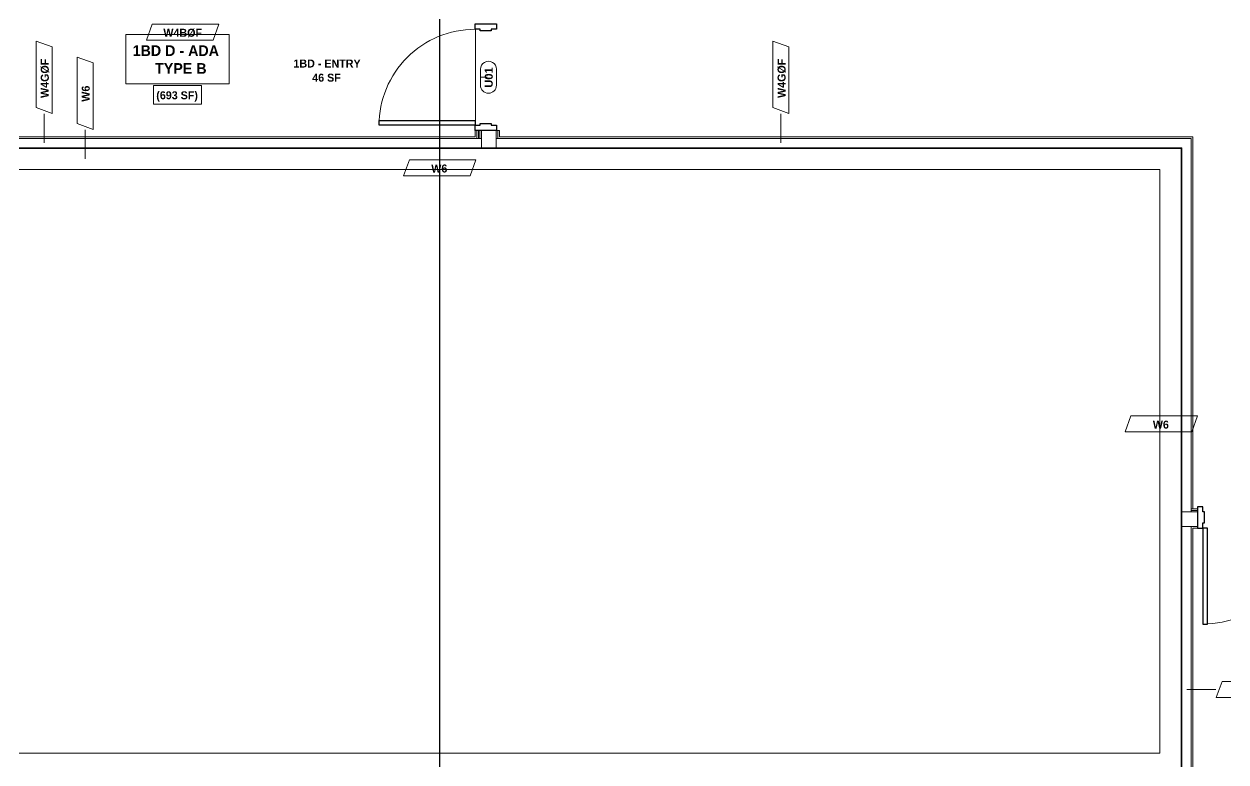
# Model space of a CAD drawing. Header units: inches. Extents: x -4058 to -1781, y 9814 to 12264.
# Drawn here: x -3637.2 to -3186.5, y 11552.9 to 11829.7 of the extents above; entities that cross this region are included whole.
import ezdxf

# ---------------------------------------------------------------- set-up
doc = ezdxf.new("R2010")
doc.units = ezdxf.units.IN
doc.header["$MEASUREMENT"] = 0
doc.linetypes.add('Grid Line 1_2_', pattern=[0.875, 0.5, -0.125, 0.125, -0.125])
for name, color, linetype, lineweight in [('0-1', 7, 'Continuous', 5), ('0-2', 7, 'Continuous', 9), ('A-AREA-IDEN', 2, 'Continuous', 9), ('A-DOOR-1', 7, 'Continuous', 9), ('A-DOOR-2', 10, 'Continuous', 30), ('A-DOOR-FRAM-2', 10, 'Continuous', 30), ('A-DOOR-IDEN', 31, 'Continuous', 9), ('A-FLOR-2', 192, 'Continuous', 9), ('A-WALL-1', 7, 'Continuous', 9), ('A-WALL-2', 250, 'Continuous', 18), ('A-WALL-IDEN', 211, 'Continuous', 9), ('I-WALL-1', 7, 'Continuous', 9), ('S-FNDN-1', 7, 'Continuous', 9), ('S-GRID-1', 1, 'Grid Line 1_2_', 30)]:
    doc.layers.add(name, color=color, linetype=linetype, lineweight=lineweight)
doc.styles.add('Arial_B', font='arialbd.ttf', dxfattribs={"height": 3})
doc.styles.add('Century Gothic_B', font='GOTHICB.TTF', dxfattribs={"height": 4})
doc.styles.add('Century Gothic_B_1', font='GOTHICB.TTF', dxfattribs={"height": 3})

# ---------------------------------------------------------------- blocks, each defined once
blk = doc.blocks.new('HOLLOW METAL - UNIT DOOR-2360010-UNIT PLANS - 1ST FLOOR')
at = {"layer": 'A-DOOR-1'}
blk.add_arc((18, -4.8125), 36, 180, 270, dxfattribs=at)
at = {"layer": 'A-DOOR-2'}
for p, q in [((16.25, -4.8125), (18, -4.8125)), ((16.25, -40.8125), (16.25, -4.8125)), ((18, -4.8125), (18, -40.8125)), ((18, -40.8125), (16.25, -40.8125))]:
    blk.add_line(p, q, dxfattribs=at)
at = {"layer": 'A-DOOR-FRAM-2'}
for p, q in [((-20, 3.1875), (-18, 3.1875)), ((-20, -4.8125), (-20, 3.1875)), ((-18, 3.1875), (-18, 1.25)), ((-18, 1.25), (-17.375, 1.25)), ((-17.375, 1.25), (-17.375, -2.875)), ((17.375, 1.25), (18, 1.25)), ((17.375, -2.875), (17.375, 1.25)), ((18, 3.1875), (20, 3.1875)), ((18, 1.25), (18, 3.1875)), ((20, 3.1875), (20, -4.8125)), ((-18, -2.875), (-18, -4.8125)), ((-17.375, -2.875), (-18, -2.875)), ((18, -2.875), (17.375, -2.875)), ((18, -4.8125), (18, -2.875)), ((-18, -4.8125), (-20, -4.8125)), ((20, -4.8125), (18, -4.8125))]:
    blk.add_line(p, q, dxfattribs=at)
blk = doc.blocks.new('HOLLOW METAL - HM - METAL LEAF - 1HR - 3-0 x 7-0-2191993-UNIT PLANS - 1ST FLOOR')
at = {"layer": 'A-DOOR-1'}
blk.add_arc((18, 3.875), 36, 90, 180, dxfattribs=at)
at = {"layer": 'A-DOOR-2'}
for p, q in [((18, 39.875), (16.25, 39.875)), ((16.25, 39.875), (16.25, 3.875)), ((18, 3.875), (18, 39.875)), ((16.25, 3.875), (18, 3.875))]:
    blk.add_line(p, q, dxfattribs=at)
at = {"layer": 'A-DOOR-FRAM-2'}
for p, q in [((-18, 3.875), (-20, 3.875)), ((-20, 3.875), (-20, -4.125)), ((-18, 1.9375), (-18, 3.875)), ((-17.375, 1.9375), (-18, 1.9375)), ((-17.375, -2.1875), (-17.375, 1.9375)), ((18, 1.9375), (17.375, 1.9375)), ((17.375, 1.9375), (17.375, -2.1875)), ((18, 3.875), (18, 1.9375)), ((20, 3.875), (18, 3.875)), ((20, -4.125), (20, 3.875)), ((-20, -4.125), (-18, -4.125)), ((-18, -4.125), (-18, -2.1875)), ((-18, -2.1875), (-17.375, -2.1875)), ((17.375, -2.1875), (18, -2.1875)), ((18, -2.1875), (18, -4.125)), ((18, -4.125), (20, -4.125))]:
    blk.add_line(p, q, dxfattribs=at)
blk = doc.blocks.new('CTR - 1st Phase - Common Walls_rvt-1-UNIT PLANS - 1ST FLOOR')
at = {"layer": 'A-WALL-1'}
for p, q in [((-3468.09, 11787.36), (-3742.95, 11787.36)), ((-3203.32, 11787.36), (-3458.96, 11787.36)), ((-3199.57, 11787.36), (-3203.32, 11787.36)), ((-3198.95, 11787.36), (-3199.57, 11787.36)), ((-3198.95, 11647.86), (-3198.95, 11787.36)), ((-3742.95, 11782.99), (-3203.32, 11782.99)), ((-3203.32, 11782.99), (-3203.32, 11548.19)), ((-3198.95, 11548.19), (-3198.95, 11640.61))]:
    blk.add_line(p, q, dxfattribs=at)
at = {"layer": 'A-WALL-2'}
for p, q in [((-3742.95, 11786.74), (-3467.46, 11786.74)), ((-3467.46, 11789.74), (-3467.46, 11787.36)), ((-3467.46, 11787.36), (-3467.46, 11786.74)), ((-3467.46, 11786.74), (-3466.84, 11786.74)), ((-3467.46, 11786.74), (-3466.84, 11786.74)), ((-3466.84, 11789.74), (-3466.84, 11787.36)), ((-3466.84, 11786.74), (-3466.84, 11787.36)), ((-3466.84, 11786.74), (-3466.34, 11786.74)), ((-3466.84, 11786.74), (-3466.34, 11786.74)), ((-3466.34, 11789.74), (-3466.34, 11787.36)), ((-3466.34, 11786.74), (-3466.34, 11787.36)), ((-3466.34, 11786.74), (-3465.71, 11786.74)), ((-3466.34, 11786.74), (-3465.71, 11786.74)), ((-3465.71, 11789.74), (-3465.71, 11787.36)), ((-3465.71, 11786.74), (-3465.71, 11787.36)), ((-3465.71, 11786.74), (-3465.71, 11783.24)), ((-3460.21, 11789.74), (-3460.21, 11787.36)), ((-3460.21, 11786.74), (-3460.21, 11787.36)), ((-3460.21, 11783.24), (-3460.21, 11786.74)), ((-3460.21, 11786.74), (-3459.59, 11786.74)), ((-3460.21, 11786.74), (-3459.59, 11786.74)), ((-3459.59, 11789.74), (-3459.59, 11787.36)), ((-3459.59, 11786.74), (-3459.59, 11787.36)), ((-3459.59, 11786.74), (-3203.32, 11786.74)), ((-3203.32, 11786.74), (-3203.07, 11786.74)), ((-3203.07, 11786.74), (-3199.57, 11786.74)), ((-3199.57, 11647.86), (-3199.57, 11786.74)), ((-3742.95, 11783.24), (-3465.71, 11783.24)), ((-3465.71, 11783.24), (-3460.21, 11783.24)), ((-3465.71, 11783.24), (-3460.21, 11783.24)), ((-3460.21, 11783.24), (-3203.32, 11783.24)), ((-3203.32, 11783.24), (-3203.07, 11783.24)), ((-3203.07, 11646.74), (-3203.07, 11783.24)), ((-3203.07, 11641.24), (-3203.07, 11646.74)), ((-3199.57, 11646.74), (-3203.07, 11646.74)), ((-3203.07, 11641.24), (-3203.07, 11646.74)), ((-3199.57, 11647.24), (-3199.57, 11647.86)), ((-3198.95, 11647.86), (-3199.57, 11647.86)), ((-3199.57, 11647.24), (-3199.57, 11647.86)), ((-3199.57, 11646.74), (-3199.57, 11647.24)), ((-3198.95, 11647.24), (-3199.57, 11647.24)), ((-3199.57, 11646.74), (-3199.57, 11647.24)), ((-3198.95, 11646.74), (-3199.57, 11646.74)), ((-3198.95, 11647.24), (-3197.14, 11647.24)), ((-3198.95, 11646.74), (-3197.14, 11646.74)), ((-3203.07, 11548.19), (-3203.07, 11641.24)), ((-3199.57, 11641.24), (-3203.07, 11641.24)), ((-3199.57, 11548.19), (-3199.57, 11641.24)), ((-3198.95, 11641.24), (-3199.57, 11641.24)), ((-3198.95, 11641.24), (-3197.14, 11641.24))]:
    blk.add_line(p, q, dxfattribs=at)
at = {"layer": 'I-WALL-1'}
for p, q in [((-3468.09, 11789.74), (-3468.09, 11787.36)), ((-3458.96, 11789.74), (-3460.09, 11789.74)), ((-3458.96, 11787.36), (-3458.96, 11789.74)), ((-3197.14, 11647.86), (-3198.95, 11647.86)), ((-3198.95, 11640.61), (-3197.14, 11640.61))]:
    blk.add_line(p, q, dxfattribs=at)
at = {"layer": '0-2'}
for name, p, rotation in [('HOLLOW METAL - UNIT DOOR-2360010-UNIT PLANS - 1ST FLOOR', (-3463.27, 11809.74), 270), ('HOLLOW METAL - HM - METAL LEAF - 1HR - 3-0 x 7-0-2191993-UNIT PLANS - 1ST FLOOR', (-3177.14, 11644.49), 180)]:
    blk.add_blockref(name, p, dxfattribs=dict(at, rotation=rotation))
blk = doc.blocks.new('CTR - 1st Phase - Structure_rvt-1-UNIT PLANS - 1ST FLOOR')
at = {"layer": 'A-WALL-1'}
for p, q in [((-3211.32, 11783.19), (-3747.32, 11783.19)), ((-3203.32, 11783.19), (-3211.32, 11783.19)), ((-3203.32, 11548.19), (-3203.32, 11783.19)), ((-3755.32, 11775.19), (-3211.32, 11775.19)), ((-3211.32, 11775.19), (-3211.32, 11556.19)), ((-3211.32, 11556.19), (-3490.32, 11556.19))]:
    blk.add_line(p, q, dxfattribs=at)
at = {"layer": 'S-FNDN-1'}
for p, q in [((-3599.32, 11556.19), (-3819.32, 11556.19)), ((-3490.32, 11556.19), (-3599.32, 11556.19))]:
    blk.add_line(p, q, dxfattribs=at)
at = {"layer": 'S-GRID-1'}
blk.add_line((-3481.32, 9814.03), (-3481.32, 12247.5), dxfattribs=at)
blk = doc.blocks.new('Wall Tag - Arch Wall-3956453-UNIT PLANS - 1ST FLOOR')
at = {"layer": 'A-WALL-IDEN'}
for p, q in [((-0.356, 0.094), (-0.424, -0.094)), ((0.424, 0.094), (-0.356, 0.094)), ((0.356, -0.094), (0.424, 0.094)), ((-0.424, -0.094), (0.356, -0.094))]:
    blk.add_line(p, q, dxfattribs=at)
blk = doc.blocks.new('Door Tag - Type Mark-2601225-UNIT PLANS - 1ST FLOOR')
at = {"layer": 'A-DOOR-IDEN'}
for p, q in [((0.09375, 0.09375), (-0.09375, 0.09375)), ((-0.09375, -0.09375), (0.09375, -0.09375))]:
    blk.add_line(p, q, dxfattribs=at)
for centre, start, end in [((-0.09375, 0), 90, 270), ((0.09375, 0), 270, 90)]:
    blk.add_arc(centre, 0.09375, start, end, dxfattribs=at)

msp = doc.modelspace()

# ---------------------------------------------------------------- linework, layer by layer
at = {"layer": 'A-AREA-IDEN', "flags": 128}
for points in [[(-3599.05, 11825.79), (-3560.27, 11825.79), (-3560.27, 11807.34), (-3599.05, 11807.34)], [(-3588.62, 11806.66), (-3570.69, 11806.66), (-3570.69, 11799.66), (-3588.62, 11799.66)]]:
    msp.add_lwpolyline(points, close=True, dxfattribs=at)
at = {"layer": 'A-DOOR-IDEN'}
msp.add_line((-3463.52, 11809.74), (-3466.07, 11809.74), dxfattribs=at)
at = {"layer": 'A-FLOR-2'}
msp.add_line((-3467.96, 11791.74), (-3467.96, 11827.74), dxfattribs=at)
at = {"layer": 'A-WALL-IDEN'}
for p, q in [((-3629.68, 11785.18), (-3629.68, 11796.02)), ((-3353.39, 11785.18), (-3353.39, 11796.02)), ((-3614.33, 11779.19), (-3614.33, 11790.03)), ((-3201.14, 11580.12), (-3190.29, 11580.12))]:
    msp.add_line(p, q, dxfattribs=at)

# ---------------------------------------------------------------- block references
at = {"layer": '0-1'}
for name in ['CTR - 1st Phase - Structure_rvt-1-UNIT PLANS - 1ST FLOOR', 'CTR - 1st Phase - Common Walls_rvt-1-UNIT PLANS - 1ST FLOOR']:
    msp.add_blockref(name, (0, 0), dxfattribs=at)
at = {"layer": 'A-DOOR-IDEN', "xscale": 31.99999999999999, "yscale": 31.99999999999999, "zscale": 31.99999999999999, "rotation": 89.99999999999955}
msp.add_blockref('Door Tag - Type Mark-2601225-UNIT PLANS - 1ST FLOOR', (-3463.07, 11809.74), dxfattribs=at)
at = {"layer": 'A-WALL-IDEN', "xscale": 31.99999999999999, "yscale": 31.99999999999999, "zscale": 31.99999999999999}
for p in [(-3577.74, 11826.69), (-3481.32, 11775.77), (-3210.74, 11679.69), (-3176.56, 11580.12)]:
    msp.add_blockref('Wall Tag - Arch Wall-3956453-UNIT PLANS - 1ST FLOOR', p, dxfattribs=at)
at = {"layer": 'A-WALL-IDEN', "xscale": 31.99999999999999, "yscale": 31.99999999999999, "zscale": 31.99999999999999, "rotation": 89.99999999999955}
for p in [(-3629.68, 11809.75), (-3353.39, 11809.75), (-3614.33, 11803.76)]:
    msp.add_blockref('Wall Tag - Arch Wall-3956453-UNIT PLANS - 1ST FLOOR', p, dxfattribs=at)

# ---------------------------------------------------------------- texts
at = {"layer": 'A-AREA-IDEN', "attachment_point": 1}
for s, insert, char_height, width, style in [('1BD D - ADA', (-3596.49, 11821.73), 4, 40.703, 'Century Gothic_B'), ('TYPE B', (-3588.08, 11815.06), 4, 20.301, 'Century Gothic_B'), ('1BD - ENTRY', (-3536.18, 11816.4), 3, 29.492, 'Century Gothic_B_1'), ('46 SF', (-3529.14, 11811.1), 3, 12.423, 'Century Gothic_B_1'), ('(693 SF)', (-3587.62, 11804.49), 3, 19.19, 'Century Gothic_B_1')]:
    msp.add_mtext(s, dxfattribs=dict(at, insert=insert, char_height=char_height, width=width, style=style))
at = {"layer": 'A-DOOR-IDEN', "insert": (-3464.45, 11805.81), "char_height": 3, "width": 9.393, "attachment_point": 1, "rotation": 90, "style": 'Arial_B'}
msp.add_mtext('U01', dxfattribs=at)
at = {"layer": 'A-WALL-IDEN', "char_height": 3, "attachment_point": 1, "style": 'Century Gothic_B_1'}
for s, insert, width in [('W4BØF', (-3584.96, 11827.94), 17.372), ('W6', (-3484.5, 11777.02), 7.575), ('W6', (-3213.92, 11680.94), 7.575)]:
    msp.add_mtext(s, dxfattribs=dict(at, insert=insert, width=width))
at = {"layer": 'A-WALL-IDEN', "char_height": 3, "attachment_point": 1, "rotation": 90, "style": 'Century Gothic_B_1'}
for s, insert, width in [('W4GØF', (-3630.93, 11801.99), 18.685), ('W4GØF', (-3354.64, 11801.99), 18.685), ('W6', (-3615.58, 11800.59), 7.575)]:
    msp.add_mtext(s, dxfattribs=dict(at, insert=insert, width=width))

doc.saveas('drawing.dxf')
